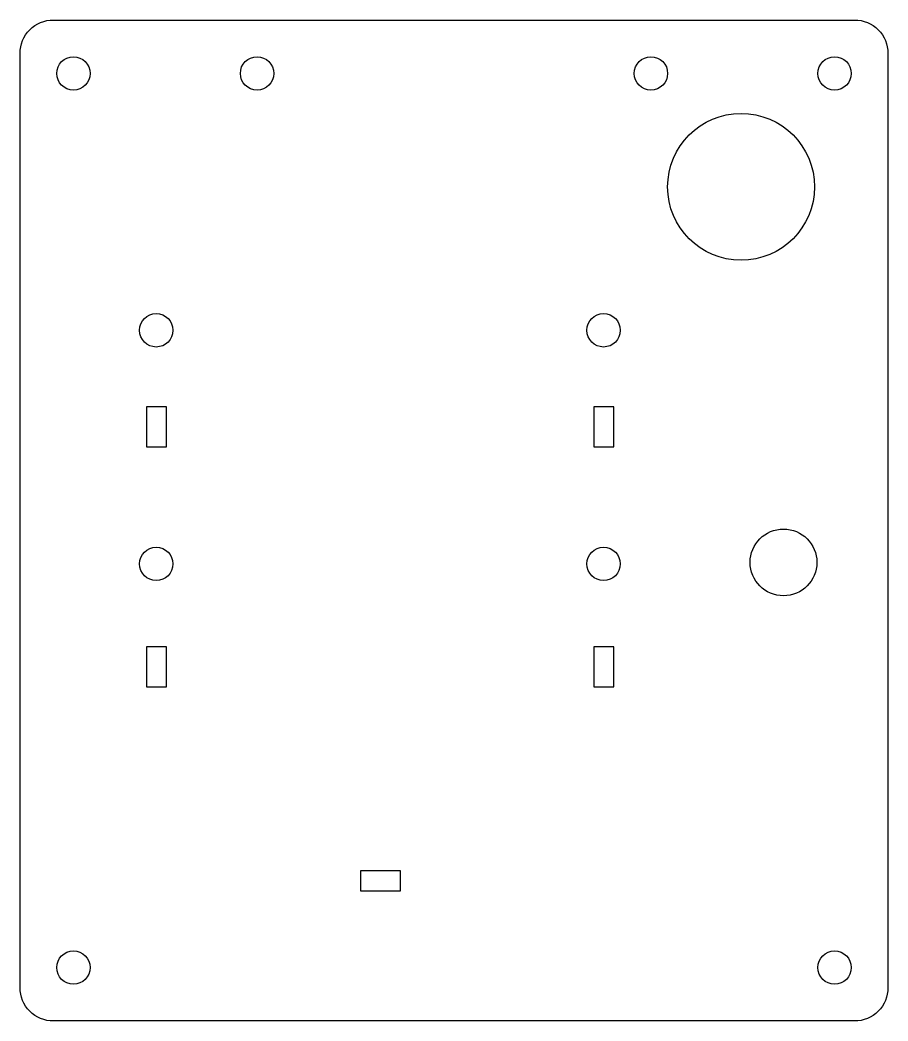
# Model space of a CAD drawing. Header units: millimetres. Extents: x -83 to 47, y -75 to 75.
import ezdxf

# ---------------------------------------------------------------- set-up
doc = ezdxf.new("R2010")
doc.units = ezdxf.units.MM
doc.layers.get('0').update_dxf_attribs({"linetype": 'CONTINUOUS'})

msp = doc.modelspace()

# ---------------------------------------------------------------- linework, layer by layer
msp.add_lwpolyline([(42, 75, -0.414214), (47, 70), (47, -70, -0.414214), (42, -75), (-78, -75, -0.414214), (-83, -70), (-83, 70, -0.414214), (-78, 75)], format="xyb", close=True)
for points in [[(-64.07, 11.02), (-61.07, 11.02), (-61.07, 17.02), (-64.07, 17.02)], [(2.93, 11.02), (5.93, 11.02), (5.93, 17.02), (2.93, 17.02)], [(-64.07, -24.94), (-61.07, -24.94), (-61.07, -18.94), (-64.07, -18.94)], [(5.93, -18.94), (2.93, -18.94), (2.93, -24.94), (5.93, -24.94)], [(-26, -52.5), (-32, -52.5), (-32, -55.5), (-26, -55.5)]]:
    msp.add_lwpolyline(points, close=True)
for centre, radius in [((-75, 67), 2.5), ((-47.5, 67), 2.5), ((11.5, 67), 2.5), ((39, 67), 2.5), ((25, 50), 11), ((-62.6, 28.5), 2.5), ((4.4, 28.5), 2.5), ((31.35, -6.28), 5), ((-62.6, -6.5), 2.5), ((4.4, -6.5), 2.5), ((-75, -67), 2.5), ((39, -67), 2.5)]:
    msp.add_circle(centre, radius)

doc.saveas('drawing.dxf')
